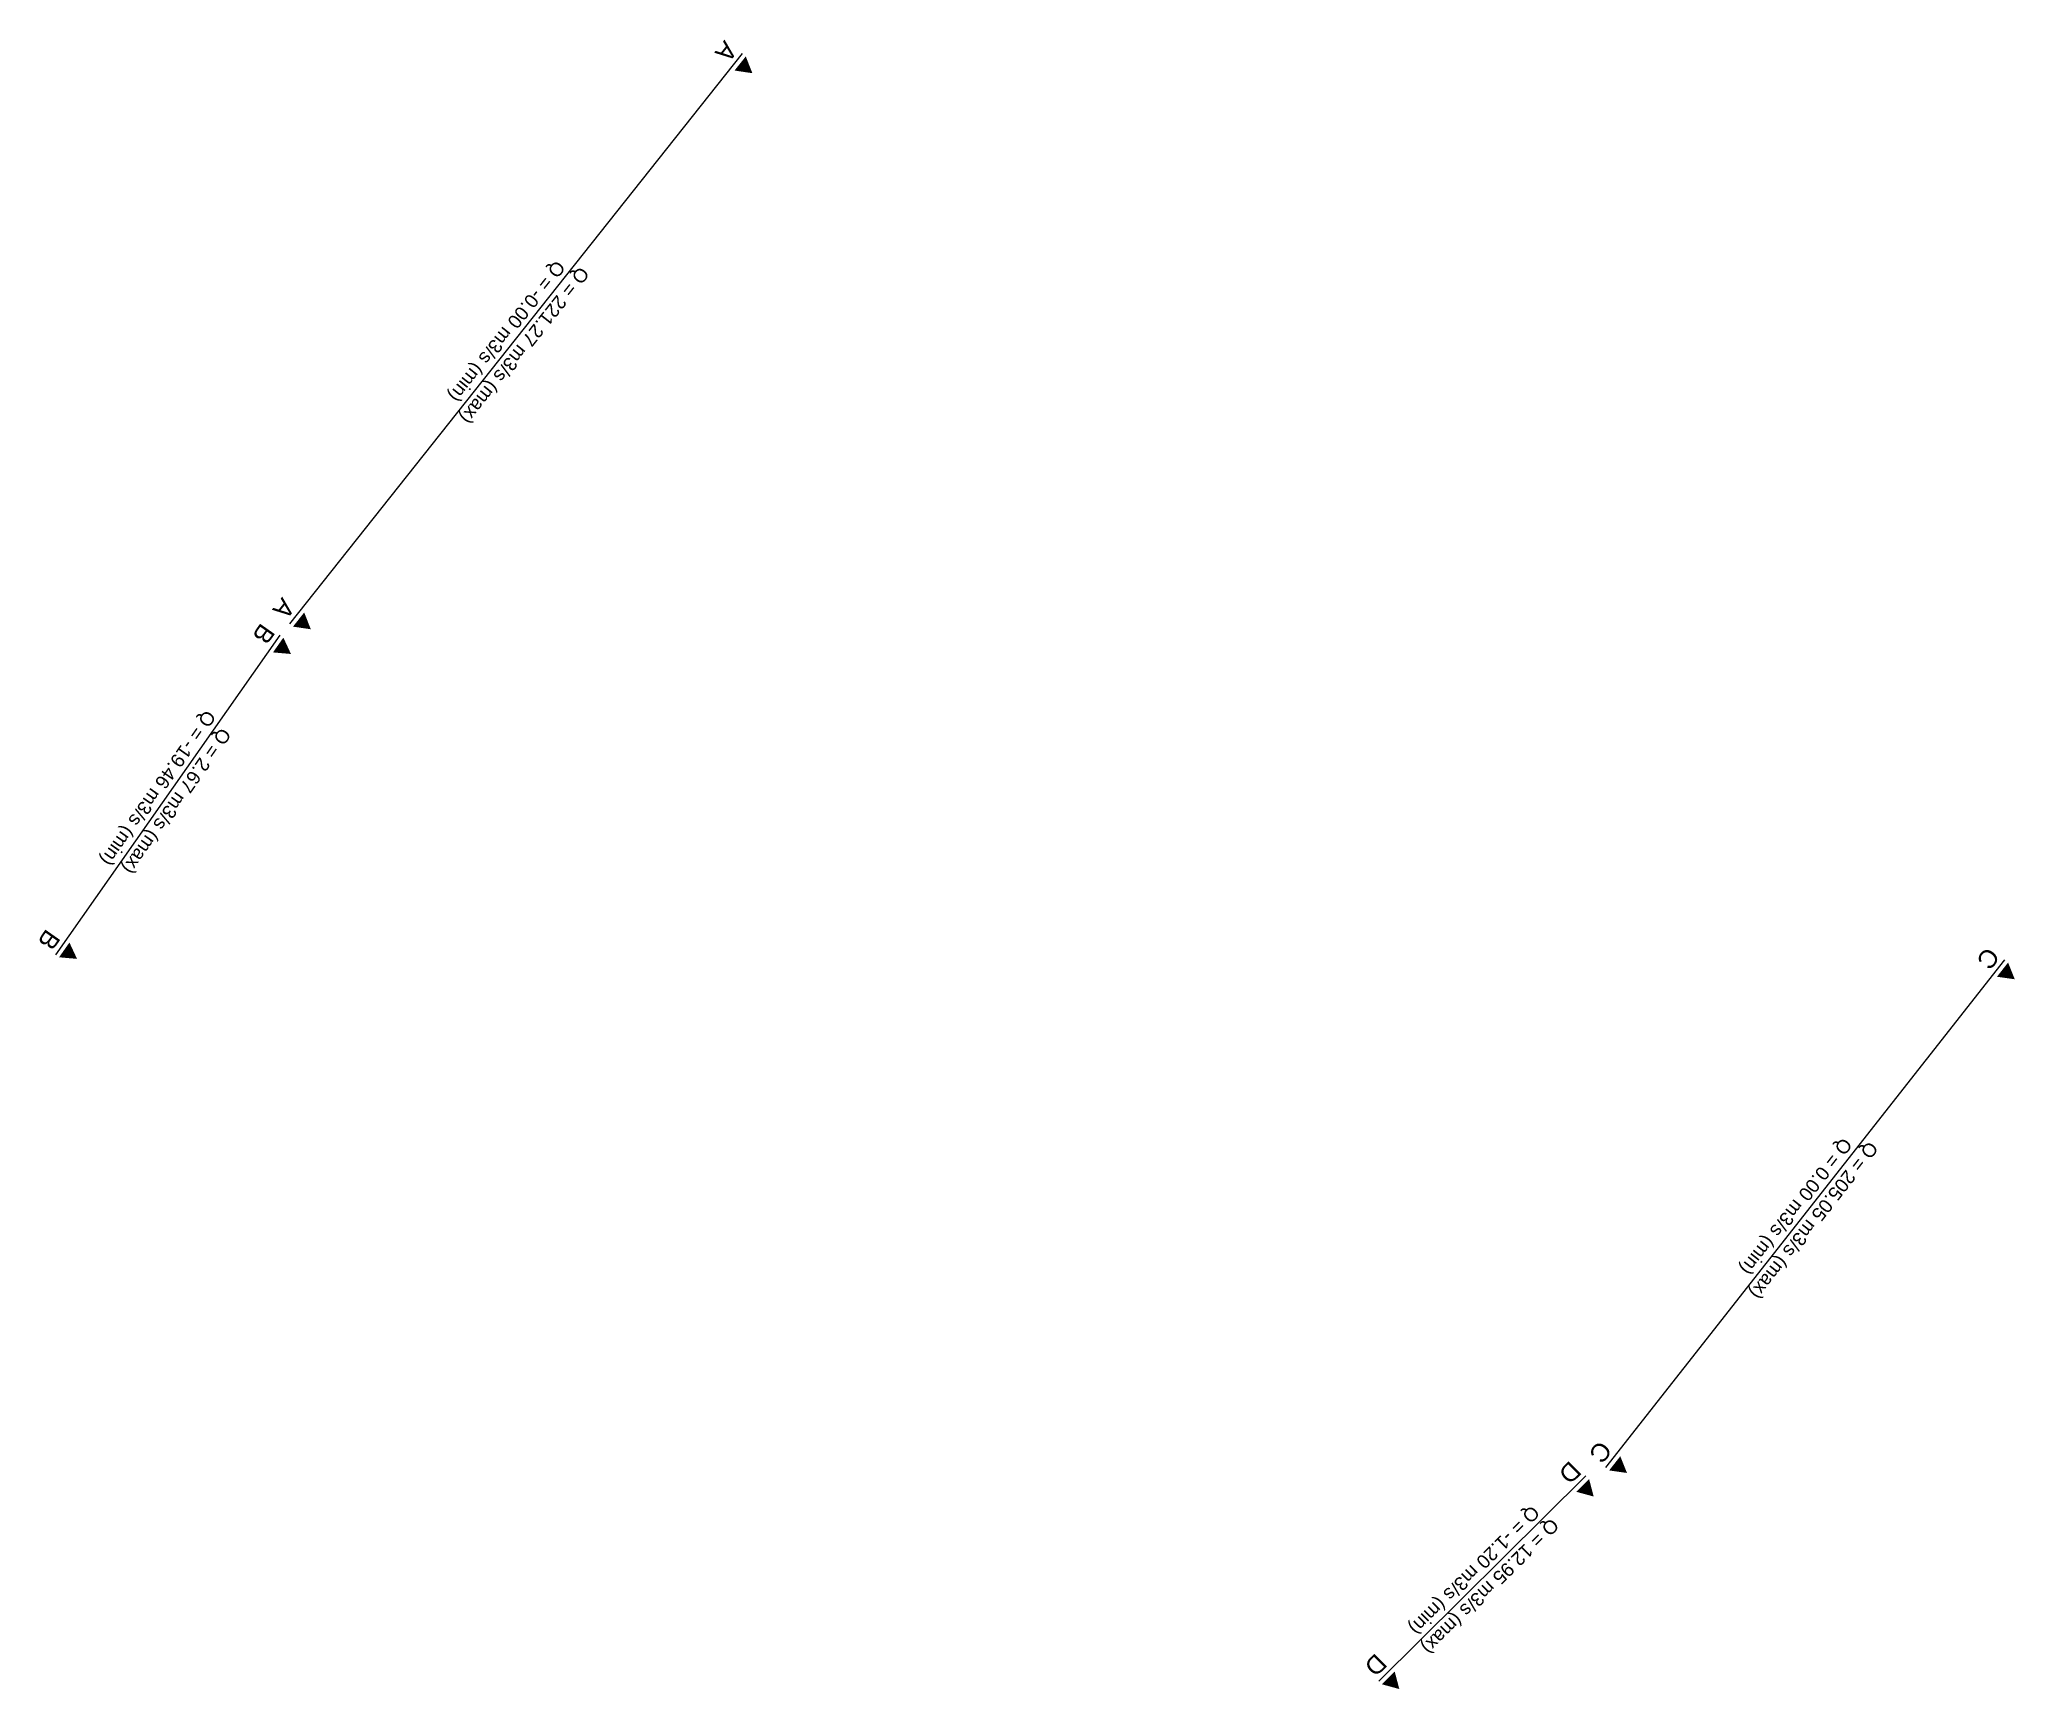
# Model space of a CAD drawing. Extents: x 66964 to 67787, y 11557 to 12245.
import ezdxf
from ezdxf.enums import TextEntityAlignment as Align

# ---------------------------------------------------------------- set-up
doc = ezdxf.new("R2010")
doc.units = 0
doc.header["$MEASUREMENT"] = 0
doc.layers.get('0').update_dxf_attribs({"linetype": 'CONTINUOUS'})
doc.layers.add('cs', color=7, linetype='CONTINUOUS', lineweight=13, true_color=0x34d100)
doc.styles.get("Standard").update_dxf_attribs({"font": 'arial.ttf'})

# ---------------------------------------------------------------- blocks, each defined once
blk = doc.blocks.new('SYMBOLLEFT')
at = {"color": 0}
blk.add_solid([(0, 0.25), (1, 0.25), (0, 0.25), (0.5, 1.116)], dxfattribs=at)
blk.add_attdef('CS', text='', height=1, dxfattribs=at).set_placement((0, 0), align=Align.TOP_LEFT)
blk = doc.blocks.new('SYMBOLRIGHT')
at = {"color": 0}
blk.add_solid([(0, 0.25), (-1, 0.25), (0, 0.25), (-0.5, 1.116)], dxfattribs=at)
blk.add_attdef('CS', text='', height=1, dxfattribs=at).set_placement((0, 0), align=Align.TOP_RIGHT)
blk = doc.blocks.new('SYMBOLCENTER')
at = {"color": 0}
blk.add_attdef('MAX', text='', height=0.75, dxfattribs=at).set_placement((0, 0), align=Align.BOTTOM_CENTER)
blk.add_attdef('MIN', text='', height=0.75, dxfattribs=at).set_placement((0, 0), align=Align.TOP_CENTER)

msp = doc.modelspace()

# ---------------------------------------------------------------- linework, layer by layer
at = {"layer": 'cs'}
for points in [[(67256.1, 12239.09, 0), (67067.98, 12002.11, 0)], [(67063.92, 11997.45, 0), (66970.73, 11864.6, 0)], [(67780.56, 11862.49, 0), (67614.81, 11651.42, 0)], [(67606.64, 11647.99, 0), (67520.55, 11562.71, 0)]]:
    msp.add_polyline3d(points, dxfattribs=at)

# ---------------------------------------------------------------- block references
ref = msp.add_blockref('SYMBOLLEFT', (67256.1, 12239.09), dxfattribs=dict(at, xscale=7.500000000000002, yscale=7.500000000000002, rotation=231.557718444))
ref.add_attrib('CS', 'A', dxfattribs={"layer": '0', "color": 0, "height": 7.5, "rotation": 231.55772}).set_placement((67254.63, 12240.26), align=Align.TOP_LEFT)
ref = msp.add_blockref('SYMBOLCENTER', (67162.04, 12120.6), dxfattribs=dict(at, xscale=7.500000000000002, yscale=7.500000000000002, rotation=231.557718444))
ref.add_attrib('MAX', 'Q = 221.27 m3/s (max)', dxfattribs={"layer": '0', "color": 0, "height": 5.625, "rotation": 231.55772}).set_placement((67162.22, 12120.46), align=Align.BOTTOM_CENTER)
ref.add_attrib('MIN', 'Q = -0.00 m3/s (min)', dxfattribs={"layer": '0', "color": 0, "height": 5.625, "rotation": 231.55772}).set_placement((67160.57, 12121.77), align=Align.TOP_CENTER)
ref = msp.add_blockref('SYMBOLRIGHT', (67067.98, 12002.11), dxfattribs=dict(at, xscale=7.500000000000002, yscale=7.500000000000002, rotation=231.557718444))
ref.add_attrib('CS', 'A', dxfattribs={"layer": '0', "color": 0, "height": 7.5, "rotation": 231.55772}).set_placement((67066.52, 12003.28), align=Align.TOP_RIGHT)
ref = msp.add_blockref('SYMBOLLEFT', (67063.92, 11997.45), dxfattribs=dict(at, xscale=7.5, yscale=7.5, rotation=234.953407294))
ref.add_attrib('CS', 'B', dxfattribs={"layer": '0', "color": 0, "height": 7.5, "rotation": 234.95341}).set_placement((67062.39, 11998.53), align=Align.TOP_LEFT)
ref = msp.add_blockref('SYMBOLCENTER', (67017.33, 11931.03), dxfattribs=dict(at, xscale=7.5, yscale=7.5, rotation=234.953407294))
ref.add_attrib('MAX', 'Q = 2.67 m3/s (max)', dxfattribs={"layer": '0', "color": 0, "height": 5.625, "rotation": 234.95341}).set_placement((67017.51, 11930.9), align=Align.BOTTOM_CENTER)
ref.add_attrib('MIN', 'Q = -19.46 m3/s (min)', dxfattribs={"layer": '0', "color": 0, "height": 5.625, "rotation": 234.95341}).set_placement((67015.79, 11932.1), align=Align.TOP_CENTER)
ref = msp.add_blockref('SYMBOLRIGHT', (66970.73, 11864.6), dxfattribs=dict(at, xscale=7.5, yscale=7.5, rotation=234.953407294))
ref.add_attrib('CS', 'B', dxfattribs={"layer": '0', "color": 0, "height": 7.5, "rotation": 234.95341}).set_placement((66969.2, 11865.68), align=Align.TOP_RIGHT)
ref = msp.add_blockref('SYMBOLLEFT', (67780.56, 11862.49), dxfattribs=dict(at, xscale=7.500000000000001, yscale=7.500000000000001, rotation=231.857656918))
ref.add_attrib('CS', 'C', dxfattribs={"layer": '0', "color": 0, "height": 7.5, "rotation": 231.85766}).set_placement((67779.09, 11863.65), align=Align.TOP_LEFT)
ref = msp.add_blockref('SYMBOLCENTER', (67697.69, 11756.96), dxfattribs=dict(at, xscale=7.500000000000001, yscale=7.500000000000001, rotation=231.857656918))
ref.add_attrib('MAX', 'Q = 205.05 m3/s (max)', dxfattribs={"layer": '0', "color": 0, "height": 5.625, "rotation": 231.85766}).set_placement((67697.86, 11756.82), align=Align.BOTTOM_CENTER)
ref.add_attrib('MIN', 'Q = 0.00 m3/s (min)', dxfattribs={"layer": '0', "color": 0, "height": 5.625, "rotation": 231.85766}).set_placement((67696.21, 11758.11), align=Align.TOP_CENTER)
ref = msp.add_blockref('SYMBOLRIGHT', (67614.81, 11651.42), dxfattribs=dict(at, xscale=7.500000000000001, yscale=7.500000000000001, rotation=231.857656918))
ref.add_attrib('CS', 'C', dxfattribs={"layer": '0', "color": 0, "height": 7.5, "rotation": 231.85766}).set_placement((67613.34, 11652.58), align=Align.TOP_RIGHT)
ref = msp.add_blockref('SYMBOLLEFT', (67606.64, 11647.99), dxfattribs=dict(at, xscale=7.500000000000001, yscale=7.500000000000001, rotation=224.732927173))
ref.add_attrib('CS', 'D', dxfattribs={"layer": '0', "color": 0, "height": 7.5, "rotation": 224.73293}).set_placement((67605.32, 11649.33), align=Align.TOP_LEFT)
ref = msp.add_blockref('SYMBOLCENTER', (67563.6, 11605.35), dxfattribs=dict(at, xscale=7.500000000000001, yscale=7.500000000000001, rotation=224.732927173))
ref.add_attrib('MAX', 'Q = 12.95 m3/s (max)', dxfattribs={"layer": '0', "color": 0, "height": 5.625, "rotation": 224.73293}).set_placement((67563.76, 11605.19), align=Align.BOTTOM_CENTER)
ref.add_attrib('MIN', 'Q = -1.20 m3/s (min)', dxfattribs={"layer": '0', "color": 0, "height": 5.625, "rotation": 224.73293}).set_placement((67562.28, 11606.68), align=Align.TOP_CENTER)
ref = msp.add_blockref('SYMBOLRIGHT', (67520.55, 11562.71), dxfattribs=dict(at, xscale=7.500000000000001, yscale=7.500000000000001, rotation=224.732927173))
ref.add_attrib('CS', 'D', dxfattribs={"layer": '0', "color": 0, "height": 7.5, "rotation": 224.73293}).set_placement((67519.24, 11564.04), align=Align.TOP_RIGHT)

doc.saveas('drawing.dxf')
